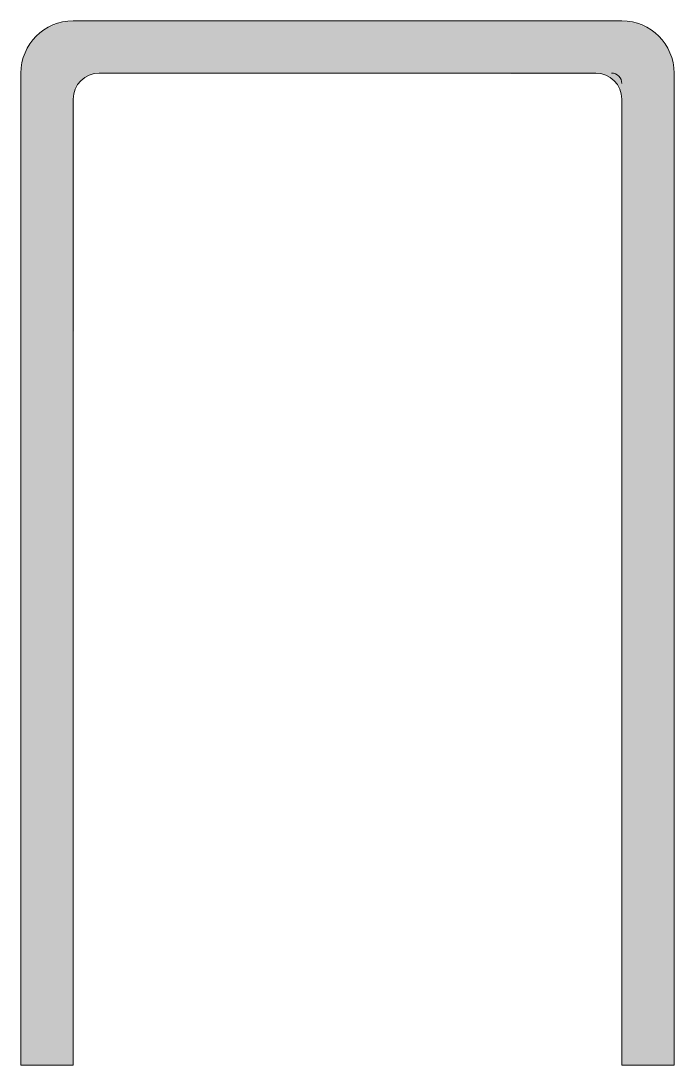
# Model space of a CAD drawing. Header units: metres. Extents: x -776.8 to -751.8, y 578.1 to 618.1.
import ezdxf

# ---------------------------------------------------------------- set-up
doc = ezdxf.new("R2010")
doc.units = ezdxf.units.M
doc.layers.add('A-DETL-GENF', color=92, linetype='Continuous', lineweight=18)

# ---------------------------------------------------------------- blocks, each defined once
blk = doc.blocks.new('30 gezet U-profiel - 40x25x2-1518056-00_0 Basismaterialen')
at = {"layer": 'A-DETL-GENF'}
blk.add_hatch(color=256, dxfattribs=at).paths.add_polyline_path([(-774.796, 618.133), (-775.314, 618.065), (-775.796, 617.865), (-776.21, 617.548), (-776.528, 617.133), (-776.728, 616.651), (-776.796, 616.133), (-776.796, 578.133), (-774.796, 578.133), (-774.762, 615.392), (-774.662, 615.633), (-774.503, 615.841), (-774.296, 615.999), (-774.055, 616.099), (-773.796, 616.133), (-754.537, 616.099), (-754.296, 615.999), (-754.089, 615.841), (-753.93, 615.633), (-753.83, 615.392), (-753.796, 615.133), (-753.796, 578.133), (-751.796, 578.133), (-751.796, 616.133), (-751.864, 616.651), (-752.064, 617.133), (-752.382, 617.548), (-752.796, 617.865), (-753.279, 618.065), (-753.796, 618.133)])
for p, q in [((-753.796, 618.133), (-774.796, 618.133)), ((-776.796, 616.133), (-776.796, 578.133)), ((-773.796, 616.133), (-754.796, 616.133)), ((-751.796, 578.133), (-751.796, 616.133)), ((-774.796, 578.133), (-774.796, 615.133)), ((-753.796, 615.133), (-753.796, 578.133)), ((-776.796, 578.133), (-774.796, 578.133)), ((-753.796, 578.133), (-751.796, 578.133))]:
    blk.add_line(p, q, dxfattribs=at)
for centre, radius, start, end in [((-774.796, 616.133), 2, 90, 180), ((-753.796, 616.133), 2, 0, 90), ((-753.796, 616.133), 2, 0, 90), ((-773.796, 615.133), 1, 90, 180), ((-754.796, 615.133), 1, 0, 90), ((-754.197, 615.733), 0.401, 0, 90)]:
    blk.add_arc(centre, radius, start, end, dxfattribs=at)

msp = doc.modelspace()

# ---------------------------------------------------------------- block references
msp.add_blockref('30 gezet U-profiel - 40x25x2-1518056-00_0 Basismaterialen', (0, 0))

doc.saveas('drawing.dxf')
